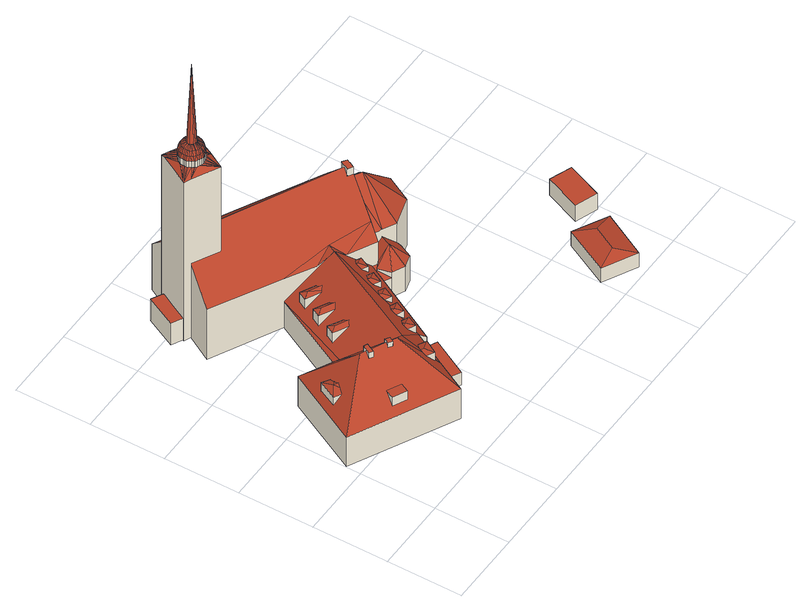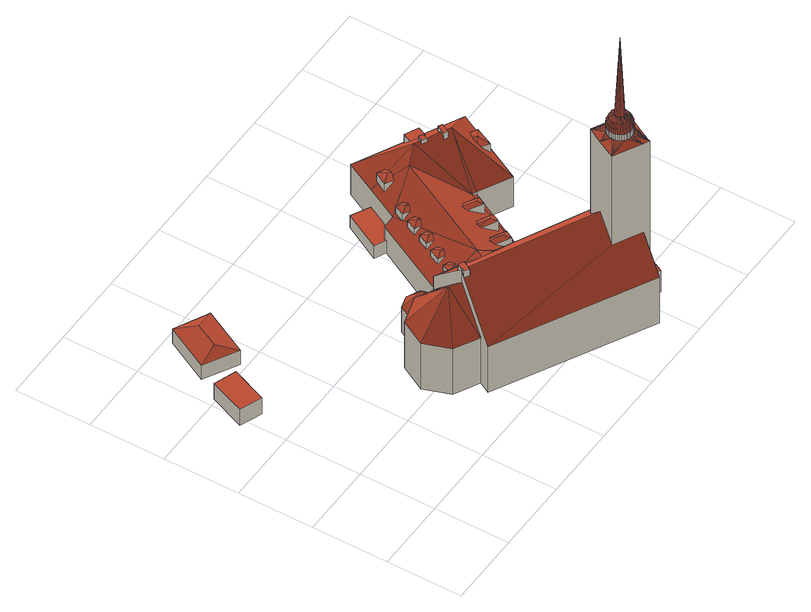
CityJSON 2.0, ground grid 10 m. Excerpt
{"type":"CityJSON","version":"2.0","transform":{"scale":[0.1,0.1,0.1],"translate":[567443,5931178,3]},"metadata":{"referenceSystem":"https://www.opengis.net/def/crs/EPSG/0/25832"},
"CityObjects":{
"building1":{"type":"Building","attributes":{"Grundfläche 2D":"668.178956","Grundhöhe NN":"3.704"},"children":["building1-1","building1-2","building1-3","building1-4","building1-5","building1-6","building1-7","building1-8","building1-9","building1-10","building1-11","building1-12","building1-13","building1-14","building1-15"],"geometry":[{"type":"Solid","lod":"3","boundaries":[[[[0,1,2]],[[1,0,3,4]],[[1,4,5,6]],[[7,1,6]],[[8,9,10,11,12,13,2,1,7,14]],[[15,7,6]],[[9,8,16,17,18,19,20,10]],[[21,22,20,19]],[[23,24,25]],[[25,26,27]],[[24,28,25]],[[25,29,26]],[[25,28,29]],[[23,30,31,32]],[[23,33,24]],[[23,34,33]],[[23,32,34]],[[35,36,30]],[[37,38,30]],[[30,36,37]],[[39,40,30]],[[30,38,39]],[[30,41,31]],[[30,42,41]],[[30,40,42]],[[43,44,35]],[[35,45,36]],[[35,46,45]],[[35,47,46]],[[35,48,47]],[[35,44,48]],[[49,50,51,43]],[[52,44,43]],[[43,53,52]],[[54,55,43]],[[43,56,54]],[[43,55,53]],[[43,57,56]],[[43,51,57]],[[58,59,49]],[[59,60,49]],[[60,61,49]],[[49,61,50]],[[62,63,58]],[[58,64,59]],[[63,65,58]],[[58,65,64]],[[62,27,66,67]],[[62,68,63]],[[62,69,68]],[[62,67,69]],[[26,70,27]],[[27,71,66]],[[27,70,71]],[[72,73,74]],[[75,72,74]],[[74,73,42]],[[75,74,39]],[[74,40,39]],[[42,40,74]],[[31,41,73]],[[41,42,73]],[[39,38,75]],[[76,72,77]],[[77,72,75]],[[76,77,46]],[[77,75,37]],[[37,36,77]],[[36,45,77]],[[45,46,77]],[[46,47,76]],[[75,38,37]],[[72,76,78]],[[79,72,78]],[[78,76,48]],[[78,53,79]],[[78,44,52]],[[78,52,53]],[[78,48,44]],[[47,48,76]],[[53,55,79]],[[80,72,81]],[[81,72,82]],[[80,81,66]],[[82,68,81]],[[81,68,69]],[[81,69,67]],[[81,67,66]],[[82,65,63]],[[63,68,82]],[[83,84,72]],[[73,72,84]],[[84,83,24]],[[83,28,24]],[[73,84,31]],[[24,33,84]],[[33,34,84]],[[34,32,84]],[[32,31,84]],[[83,72,80]],[[80,26,83]],[[26,29,83]],[[29,28,83]],[[80,70,26]],[[66,71,80]],[[71,70,80]],[[72,85,86]],[[85,72,79]],[[86,85,50]],[[85,79,56]],[[56,57,85]],[[57,51,85]],[[51,50,85]],[[79,55,54]],[[54,56,79]],[[82,72,86]],[[82,86,59]],[[59,86,60]],[[86,61,60]],[[86,50,61]],[[59,64,82]],[[64,65,82]],[[87,88,89,3,90]],[[90,91,87]],[[5,89,92,93,94,95,96,97,98,99]],[[100,101,102]],[[101,103,102]],[[87,104,88]],[[105,106,107,104,87,101,108]],[[87,103,101]],[[104,107,106,105,108,101,100,109]],[[110,104,109,111]],[[112,111,96,88,113]],[[111,112,113,88,104,110]],[[95,96,95,94]],[[95,94,93,92,89,88,96]],[[114,115,116,117]],[[118,119,120,121,122,123]],[[124,125,126,127,128]],[[129,124,128,130]],[[124,129,131]],[[129,130,132]],[[124,131,133]],[[124,133,134]],[[124,134,125]],[[135,136,137,138]],[[138,137,139]],[[140,137,136,141]],[[142,140,141,143]],[[144,137,140]],[[145,137,144]],[[146,137,145]],[[139,137,146]],[[147,148,149,150,151]],[[91,103,87]],[[114,117,152,153]],[[115,114,153,154]],[[116,115,154,155]],[[90,3,0,2,13,156,157]],[[129,15,6,5,99,149,148]],[[143,141,136,16,8,14,7,15,129,132]],[[158,159,19,18,17,16,136,135,138]],[[21,19,159,160]],[[22,21,160,161]],[[13,12,162,156]],[[123,122,163,164]],[[118,123,164,165]],[[119,118,165,166]],[[129,148,147,131]],[[131,147,151,133]],[[133,151,167,168,134]],[[125,134,168,169]],[[127,126,170,171]],[[126,125,169,170]],[[127,144,140,142,143,132,130,128]],[[144,127,171,172,145]],[[146,145,172,173]],[[139,146,173,174]],[[138,139,174,158]],[[11,30,23,25,175,162,12]],[[43,35,30,11,10,20]],[[176,58,49,43,20,22,161]],[[116,155,175,25,27,62,58,176,152,117]],[[151,150,177,167]],[[91,90,157,178]],[[103,91,178,179,102]],[[100,102,179,180]],[[109,100,180,181]],[[121,96,111,109,181,163,122]],[[96,121,120,97]],[[166,177,150,149,99,98,97,120,119]],[[5,4,3,89]],[[153,152,176,161,160,159,158,174,173,172,171,170,169,168,167,177,166,165,164,163,181,180,179,178,157,156,162,175,155,154]]]],"semantics":{"surfaces":[{"type":"RoofSurface"},{"type":"WallSurface"},{"type":"GroundSurface"}],"values":[[0,0,0,0,0,0,0,0,0,0,0,0,0,0,0,0,0,0,0,0,0,0,0,0,0,0,0,0,0,0,0,0,0,0,0,0,0,0,0,0,0,0,0,0,0,0,0,0,0,0,0,0,0,0,0,0,0,0,0,0,0,0,0,0,0,0,0,0,0,0,0,0,0,0,0,0,0,0,0,0,0,0,0,0,0,0,0,0,0,0,0,0,0,0,0,0,0,0,0,0,0,0,0,0,0,0,0,0,0,0,0,0,0,0,0,0,0,0,0,0,0,0,0,0,0,0,0,0,0,0,0,0,0,0,0,0,0,0,0,0,0,0,0,0,0,0,0,0,0,0,0,0,0,0,1,1,1,1,1,1,1,1,1,1,1,1,1,1,1,1,1,1,1,1,1,1,1,1,1,1,1,1,1,1,1,1,1,1,1,1,1,1,2]]}}]},
"building1-1":{"type":"BuildingInstallation","parents":["building1"],"geometry":[{"type":"MultiSurface","lod":"3","boundaries":[[[182,183,184,185,186,187,188,189,190,191]],[[8,16,187,186,14]],[[16,17,18,189,188,187]],[[18,192,190,189]],[[190,192,193,194,9,195,196,185,184,183,182,191]],[[196,14,186,185]]],"semantics":{"surfaces":[{"type":"RoofSurface"},{"type":"WallSurface"}],"values":[0,1,1,1,1,1]}}]},
"building1-2":{"type":"BuildingInstallation","parents":["building1"],"geometry":[{"type":"MultiSurface","lod":"3","boundaries":[[[197,198,199,200]],[[201,197,200,202]],[[198,203,204,199]],[[203,205,206,204]],[[207,201,202,208]],[[202,209,210,208]],[[202,200,211,209]],[[200,199,212,211]],[[199,204,213,212]],[[204,206,214,213]],[[215,216,206,205]],[[215,217,218,216]],[[217,219,220,218]],[[221,222,220,219]],[[221,223,224,222]],[[206,216,225,214]],[[216,218,226,225]],[[218,220,227,226]],[[220,222,228,227]],[[222,224,229,228]],[[223,230,231,224]],[[230,232,233,231]],[[234,235,233,232]],[[234,236,237,235]],[[236,238,239,237]],[[231,240,229,224]],[[233,241,240,231]],[[235,242,241,233]],[[235,237,243,242]],[[237,239,244,243]],[[245,246,239,238]],[[245,247,248,246]],[[247,249,250,248]],[[251,252,250,249]],[[251,253,254,252]],[[239,246,255,244]],[[246,248,256,255]],[[248,250,257,256]],[[250,252,258,257]],[[252,254,259,258]],[[253,260,261,254]],[[260,262,263,261]],[[264,265,263,262]],[[264,266,267,265]],[[266,268,269,267]],[[254,261,270,259]],[[261,263,271,270]],[[263,265,272,271]],[[267,273,272,265]],[[267,269,274,273]],[[268,275,276,269]],[[275,277,278,276]],[[279,280,278,277]],[[279,281,282,280]],[[281,283,284,282]],[[269,276,285,274]],[[278,286,285,276]],[[278,280,287,286]],[[280,282,288,287]],[[282,284,289,288]],[[283,290,291,284]],[[290,292,293,291]],[[292,294,295,293]],[[296,297,295,294]],[[296,298,299,297]],[[284,291,300,289]],[[291,293,301,300]],[[293,295,302,301]],[[295,297,303,302]],[[297,299,304,303]],[[305,306,299,298]],[[305,307,308,306]],[[307,309,310,308]],[[309,311,312,310]],[[311,207,208,312]],[[312,208,210,313]],[[310,312,313,314]],[[299,306,315,304]],[[308,316,315,306]],[[308,310,314,316]],[[210,317,318,313]],[[314,313,318,85]],[[210,209,317]],[[211,319,86,317,209]],[[211,212,320,319]],[[85,318,317,86]],[[319,320,321,82,86]],[[212,213,321,320]],[[214,82,321,213]],[[214,225,322,82]],[[226,323,322,225]],[[226,227,323]],[[81,323,227,228]],[[228,229,324,81]],[[240,80,324,229]],[[325,80,240,241]],[[241,242,326,325]],[[243,83,326,242]],[[243,244,327,83]],[[255,327,244]],[[255,256,328,327]],[[256,257,329,328]],[[329,257,258,84]],[[258,259,330,84]],[[270,73,330,259]],[[270,271,331,73]],[[271,272,74,331]],[[273,74,272]],[[273,274,332,74]],[[332,274,285,333,75]],[[285,286,77,333]],[[287,334,77,286]],[[287,288,335,334]],[[288,289,336,335]],[[76,336,289,300]],[[300,301,337,76]],[[78,337,301,302]],[[76,337,78]],[[302,303,338,78]],[[304,339,338,303]],[[340,79,339,304,315]],[[316,340,315]],[[316,314,85,340]],[[78,338,339,79]],[[79,340,85]],[[81,82,322,323]],[[81,324,80]],[[80,325,326,83]],[[329,84,83,327,328]],[[73,84,330]],[[331,74,73]],[[332,75,74]],[[75,333,77]],[[76,77,334,335,336]],[[230,223,66,71]],[[232,230,71,70]],[[234,232,70,26]],[[236,234,26,29]],[[238,236,29,28]],[[198,197,60,59]],[[203,198,59,64]],[[205,203,64,65]],[[201,207,50,61]],[[197,201,61,60]],[[215,205,65,63]],[[217,215,63,68]],[[219,217,68,69]],[[221,219,69,67]],[[223,221,67,66]],[[245,238,28,24]],[[247,245,24,33]],[[249,247,33,34]],[[251,249,34,32]],[[253,251,32,31]],[[260,253,31,41]],[[262,260,41,42]],[[264,262,42,40]],[[266,264,40,39]],[[268,266,39,38]],[[275,268,38,37]],[[277,275,37,36]],[[279,277,36,45]],[[281,279,45,46]],[[283,281,46,47]],[[290,283,47,48]],[[292,290,48,44]],[[294,292,44,52]],[[296,294,52,53]],[[298,296,53,55]],[[305,298,55,54]],[[307,305,54,56]],[[309,307,56,57]],[[311,309,57,51]],[[207,311,51,50]]],"semantics":{"surfaces":[{"type":"RoofSurface"},{"type":"WallSurface"}],"values":[0,0,0,0,0,0,0,0,0,0,0,0,0,0,0,0,0,0,0,0,0,0,0,0,0,0,0,0,0,0,0,0,0,0,0,0,0,0,0,0,0,0,0,0,0,0,0,0,0,0,0,0,0,0,0,0,0,0,0,0,0,0,0,0,0,0,0,0,0,0,0,0,0,0,0,0,0,0,0,0,0,0,0,0,0,0,0,0,0,0,0,0,0,0,0,0,0,0,0,0,0,0,0,0,0,0,0,0,0,0,0,0,0,0,0,0,0,0,0,0,0,0,0,0,0,0,0,0,0,0,0,0,0,0,1,1,1,1,1,1,1,1,1,1,1,1,1,1,1,1,1,1,1,1,1,1,1,1,1,1,1,1,1,1,1,1,1,1,1,1,1,1,1,1]}}]},
"building1-3":{"type":"BuildingInstallation","parents":["building1"],"geometry":[{"type":"MultiSurface","lod":"3","boundaries":[[[341,342,343]],[[342,344,345,346,347,343]],[[348,349,344,342,341,350,113]],[[351,110,112,352,341,343]],[[350,341,352]],[[343,347,351]]],"semantics":{"surfaces":[{"type":"RoofSurface"},{"type":"WallSurface"}],"values":[0,0,0,1,1,1]}}]},
"building1-4":{"type":"BuildingInstallation","parents":["building1"],"geometry":[{"type":"MultiSurface","lod":"3","boundaries":[[[353,354,355,356,357]],[[358,359,354,353]],[[360,355,354,359,107]],[[360,361,356,355]],[[353,357,356,361,106,358]]],"semantics":{"surfaces":[{"type":"RoofSurface"},{"type":"WallSurface"}],"values":[0,1,1,1,1]}}]},
"building1-5":{"type":"BuildingInstallation","parents":["building1"],"geometry":[{"type":"MultiSurface","lod":"3","boundaries":[[[362,363,364]],[[365,366,367,364,363,368]],[[369,370,371,368,363,362]],[[372,373,362,364]],[[370,369,362,373,374]],[[364,367,366,375,372]]],"semantics":{"surfaces":[{"type":"RoofSurface"},{"type":"WallSurface"}],"values":[0,0,0,1,1,1]}}]},
"building1-6":{"type":"BuildingInstallation","parents":["building1"],"geometry":[{"type":"MultiSurface","lod":"3","boundaries":[[[376,377,378]],[[377,379,380,381,378]],[[382,377,376,383,384]],[[382,379,377]],[[376,378,385,386]],[[376,386,383]],[[381,385,378]]],"semantics":{"surfaces":[{"type":"RoofSurface"},{"type":"WallSurface"}],"values":[0,0,0,0,1,1,1]}}]},
"building1-7":{"type":"BuildingInstallation","parents":["building1"],"geometry":[{"type":"MultiSurface","lod":"3","boundaries":[[[387,388,389]],[[388,390,391,389]],[[392,393,388,387]],[[393,394,388]],[[394,390,388]],[[395,396,387,389]],[[392,387,396,92]],[[389,391,93,395]]],"semantics":{"surfaces":[{"type":"RoofSurface"},{"type":"WallSurface"}],"values":[0,0,0,0,0,1,1,1]}}]},
"building1-8":{"type":"BuildingInstallation","parents":["building1"],"geometry":[{"type":"MultiSurface","lod":"3","boundaries":[[[397,398,399,400]],[[399,401,402,400]],[[403,404,405,399,398]],[[405,406,399]],[[406,401,399]],[[407,398,397,400,408,95]],[[404,403,398,407,94]],[[402,408,400]]],"semantics":{"surfaces":[{"type":"RoofSurface"},{"type":"WallSurface"}],"values":[0,0,0,0,0,1,1,1]}}]},
"building1-9":{"type":"BuildingInstallation","parents":["building1"],"geometry":[{"type":"MultiSurface","lod":"3","boundaries":[[[409,410,411]],[[410,412,413,414,411]],[[410,409,415,416]],[[416,412,410]],[[409,411,417,418]],[[409,418,415]],[[414,417,411]]],"semantics":{"surfaces":[{"type":"RoofSurface"},{"type":"WallSurface"}],"values":[0,0,0,0,1,1,1]}}]},
"building1-10":{"type":"BuildingInstallation","parents":["building1"],"geometry":[{"type":"MultiSurface","lod":"3","boundaries":[[[419,420,421,422]],[[420,419,423]],[[422,424,419]],[[424,425,419]],[[419,425,426,423]],[[420,427,421]],[[426,428,423]],[[420,423,428,427]]],"semantics":{"surfaces":[{"type":"RoofSurface"},{"type":"WallSurface"}],"values":[0,0,0,0,0,1,1,1]}}]},
"building1-11":{"type":"BuildingInstallation","parents":["building1"],"geometry":[{"type":"MultiSurface","lod":"3","boundaries":[[[429,430,431]],[[430,432,433,434,431]],[[432,430,429,435,436]],[[429,431,437,438]],[[429,438,435]],[[434,437,431]]],"semantics":{"surfaces":[{"type":"RoofSurface"},{"type":"WallSurface"}],"values":[0,0,0,1,1,1]}}]},
"building1-12":{"type":"BuildingInstallation","parents":["building1"],"geometry":[{"type":"MultiSurface","lod":"3","boundaries":[[[439,440,441]],[[440,442,443,441]],[[440,439,444,445]],[[445,446,440]],[[446,442,440]],[[447,439,441,448]],[[444,439,447]],[[441,443,448]]],"semantics":{"surfaces":[{"type":"RoofSurface"},{"type":"WallSurface"}],"values":[0,0,0,0,0,1,1,1]}}]},
"building1-13":{"type":"BuildingInstallation","parents":["building1"],"geometry":[{"type":"MultiSurface","lod":"3","boundaries":[[[449,450,451]],[[450,452,453,454,451]],[[450,449,455,456]],[[456,452,450]],[[449,451,457,458]],[[449,458,455]],[[454,457,451]]],"semantics":{"surfaces":[{"type":"RoofSurface"},{"type":"WallSurface"}],"values":[0,0,0,0,1,1,1]}}]},
"building1-14":{"type":"BuildingInstallation","parents":["building1"],"geometry":[{"type":"MultiSurface","lod":"3","boundaries":[[[459,460,461,462]],[[460,459,463,464]],[[465,461,460,464,105]],[[465,466,462,461]],[[463,459,462,466,108]]],"semantics":{"surfaces":[{"type":"RoofSurface"},{"type":"WallSurface"}],"values":[0,1,1,1,1]}}]},
"building1-15":{"type":"BuildingInstallation","parents":["building1"],"geometry":[{"type":"MultiSurface","lod":"3","boundaries":[[[467,468,469,470]],[[470,469,471,472]],[[470,472,467]],[[468,471,469]]],"semantics":{"surfaces":[{"type":"RoofSurface"},{"type":"WallSurface"}],"values":[0,1,1,1]}}]},
"building2":{"type":"Building","attributes":{"Grundfläche 2D":"33.765590","Grundhöhe NN":"3.905"},"geometry":[{"type":"Solid","lod":"3","boundaries":[[[[473,474,475]],[[473,476,477,474]],[[476,473,475,478]],[[476,478,477]],[[479,480,475,474]],[[480,481,478,475]],[[481,482,477,478]],[[482,479,474,477]],[[482,481,480,479]]]],"semantics":{"surfaces":[{"type":"RoofSurface"},{"type":"WallSurface"},{"type":"GroundSurface"}],"values":[[0,0,0,0,1,1,1,1,2]]}}]},
"building3":{"type":"Building","attributes":{"Grundfläche 2D":"15.642946","Grundhöhe NN":"4.025"},"geometry":[{"type":"Solid","lod":"3","boundaries":[[[[483,484,485,486]],[[487,488,486,485]],[[488,489,483,486]],[[489,490,484,483]],[[490,487,485,484]],[[490,489,488,487]]]],"semantics":{"surfaces":[{"type":"RoofSurface"},{"type":"WallSurface"},{"type":"GroundSurface"}],"values":[[0,1,1,1,1,2]]}}]}
},
"vertices":[
[185,278,85],[211,278,97],[147,298,86],[201,269,95],[205,267,97],[210,265,93],[219,260,84],[264,256,102],[286,298,152],[279,301,152],[123,380,152],[112,360,127],[77,378,128],[58,344,88],[282,291,144],[256,241,84],[286,298,151],[286,299,150],[288,303,145],[314,352,81],[135,404,121],[117,456,81],[99,423,121],[77,378,265],[87,384,272],[68,382,265],[85,392,272],[69,384,265],[86,387,272],[85,389,272],[112,360,265],[95,378,272],[92,379,272],[89,382,272],[90,380,272],[123,380,265],[112,380,272],[110,379,272],[107,377,272],[105,377,272],[102,376,272],[97,377,272],[100,376,272],[135,404,265],[117,391,272],[113,382,272],[115,384,272],[116,386,272],[117,389,272],[99,423,265],[108,408,272],[110,407,272],[118,394,272],[117,396,272],[115,401,272],[116,399,272],[114,403,272],[112,405,272],[91,427,265],[100,409,272],[103,409,272],[105,409,272],[90,423,265],[93,407,272],[97,409,272],[95,408,272],[86,399,272],[87,401,272],[91,405,272],[89,403,272],[85,394,272],[85,397,272],[101,393,423],[100,387,299],[102,387,299],[104,387,299],[107,391,299],[105,388,299],[107,393,299],[106,395,299],[95,394,299],[96,396,299],[99,398,299],[95,391,299],[98,388,299],[105,397,299],[102,398,299],[100,193,55],[135,131,98],[205,267,98],[147,298,50],[94,196,50],[189,180,71],[185,164,65],[183,153,62],[183,152,62],[180,138,57],[190,133,47],[240,228,49],[248,245,50],[1,120,55],[72,147,114],[52,218,55],[94,196,55],[116,125,114],[84,141,114],[103,132,114],[108,129,114],[79,144,114],[135,52,55],[150,98,65],[156,93,56],[152,101,65],[144,115,80],[75,431,42],[55,391,42],[69,384,42],[90,423,42],[206,129,27],[191,136,27],[190,133,27],[180,138,27],[156,93,27],[180,80,27],[271,236,70],[287,218,47],[295,235,47],[294,240,50],[277,249,70],[256,241,52],[272,251,63],[249,238,47],[264,256,62],[254,221,47],[270,213,47],[286,299,132],[286,298,132],[300,290,132],[306,337,81],[338,320,81],[277,249,81],[282,291,124],[272,251,81],[264,256,81],[294,240,81],[332,251,81],[350,285,81],[249,238,45],[256,241,48],[248,245,48],[240,228,38],[254,221,38],[90,423,7],[75,431,7],[55,391,7],[69,384,7],[58,344,7],[147,298,7],[306,337,7],[314,352,7],[117,456,7],[99,423,7],[77,378,7],[156,93,7],[180,80,7],[206,129,7],[191,136,7],[254,221,7],[270,213,7],[287,218,7],[295,235,7],[294,240,7],[332,251,7],[350,285,7],[338,320,7],[68,382,7],[91,427,7],[240,228,7],[94,196,7],[52,218,7],[1,120,7],[135,52,7],
[279,302,155],[279,301,155],[276,295,155],[275,295,155],[282,291,155],[286,298,155],[286,299,155],[288,303,155],[282,307,155],[281,306,155],[282,307,145],[281,306,145],[279,302,150],[276,295,144],[275,295,144],
[103,409,282],[100,409,282],[100,408,289],[103,408,289],[105,409,282],[105,408,289],[97,409,282],[98,408,289],[95,408,282],[95,407,289],[108,408,282],[107,407,289],[104,405,295],[106,404,295],[102,405,295],[100,405,295],[98,405,295],[96,404,295],[93,407,282],[93,406,289],[91,405,282],[91,405,289],[89,403,282],[90,403,289],[87,401,282],[88,401,289],[86,399,282],[87,399,289],[95,404,295],[93,402,295],[92,401,295],[90,399,295],[90,398,295],[85,397,282],[86,396,289],[85,394,282],[86,394,289],[85,392,282],[86,392,289],[85,389,282],[86,389,289],[86,387,282],[87,387,289],[89,396,295],[89,394,295],[89,392,295],[89,390,295],[89,388,295],[87,384,282],[88,385,289],[89,382,282],[89,383,289],[90,380,282],[91,381,289],[92,379,282],[93,380,289],[95,378,282],[95,378,289],[90,386,295],[91,385,295],[93,383,295],[94,382,295],[96,381,295],[97,377,282],[97,378,289],[100,376,282],[100,377,289],[102,376,282],[102,377,289],[105,377,282],[105,378,289],[107,377,282],[107,378,289],[98,380,295],[100,380,295],[102,380,295],[104,380,295],[106,381,295],[110,379,282],[109,379,289],[112,380,282],[111,381,289],[113,382,282],[113,383,289],[115,384,282],[114,384,289],[116,386,282],[115,387,289],[108,382,295],[109,383,295],[111,384,295],[112,386,295],[113,388,295],[117,389,282],[116,389,289],[117,391,282],[116,391,289],[118,394,282],[117,394,289],[117,396,282],[116,396,289],[116,399,282],[115,398,289],[113,390,295],[114,392,295],[114,394,295],[113,395,295],[113,397,295],[115,401,282],[114,401,289],[114,403,282],[113,403,289],[112,405,282],[111,404,289],[110,407,282],[109,406,289],[108,403,295],[109,402,295],[112,399,295],[111,401,295],[103,398,299],[104,398,299],[102,399,299],[101,399,299],[100,398,299],[98,398,299],[97,397,299],[96,395,299],[95,393,299],[95,392,299],[96,390,299],[97,389,299],[97,388,299],[99,387,299],[101,387,299],[103,387,299],[104,388,299],[106,389,299],[106,390,299],[107,390,299],[107,392,299],[107,394,299],[107,395,299],[106,396,299],
[159,113,78],[145,108,81],[149,96,78],[141,110,81],[141,109,81],[140,106,80],[139,101,78],[144,114,80],[143,114,80],[148,119,78],[149,96,65],[159,113,65],
[101,128,117],[106,125,117],[110,131,117],[104,135,117],[103,132,117],[101,128,110],[106,125,110],[110,131,111],[104,135,111],
[115,212,74],[124,214,77],[121,223,74],[140,209,75],[139,213,74],[133,216,74],[140,206,77],[122,208,74],[134,202,74],[138,205,76],[121,223,58],[115,212,58],[122,208,64],[133,216,68],
[129,240,74],[139,242,77],[135,251,74],[154,238,75],[154,239,75],[154,241,74],[155,234,77],[148,230,74],[149,230,74],[135,251,58],[129,240,58],
[196,177,73],[184,173,76],[189,163,73],[180,173,75],[179,167,73],[187,181,73],[182,177,75],[180,176,76],[189,163,62],[196,177,63],
[183,152,73],[184,153,73],[172,150,76],[177,139,73],[168,149,75],[167,144,73],[183,153,73],[174,158,73],[170,154,75],[168,152,76],[184,153,62],[177,139,61],
[143,267,74],[153,269,77],[149,278,74],[169,261,77],[168,265,75],[168,268,74],[162,257,74],[164,258,75],[149,278,58],[143,267,58],
[41,163,81],[28,155,77],[37,150,77],[43,155,79],[40,179,77],[47,160,81],[48,166,79],[50,173,77],[28,155,64],[40,179,63],
[208,201,73],[197,197,76],[201,187,73],[193,200,76],[192,193,74],[192,191,73],[200,205,73],[196,202,75],[201,187,62],[208,201,63],
[233,249,73],[222,246,76],[226,235,73],[219,246,76],[218,239,73],[226,253,73],[220,248,76],[219,248,76],[233,249,65],[226,235,64],
[221,225,73],[210,221,76],[214,210,73],[206,223,76],[206,221,75],[205,215,73],[213,229,73],[208,225,75],[214,210,63],[221,225,64],
[76,138,117],[81,135,117],[87,147,117],[82,149,117],[76,138,108],[81,135,108],[87,147,107],[82,149,107],
[87,101,78],[69,110,78],[63,98,78],[81,89,78],[63,98,64],[81,89,64],
[428,36,39],[399,33,32],[443,10,32],[444,67,39],[430,93,32],[474,69,32],[399,33,9],[443,10,9],[474,69,9],[430,93,9],
[512,145,36],[483,156,36],[464,109,36],[493,98,36],[464,109,10],[493,98,10],[512,145,10],[483,156,10]
]}
